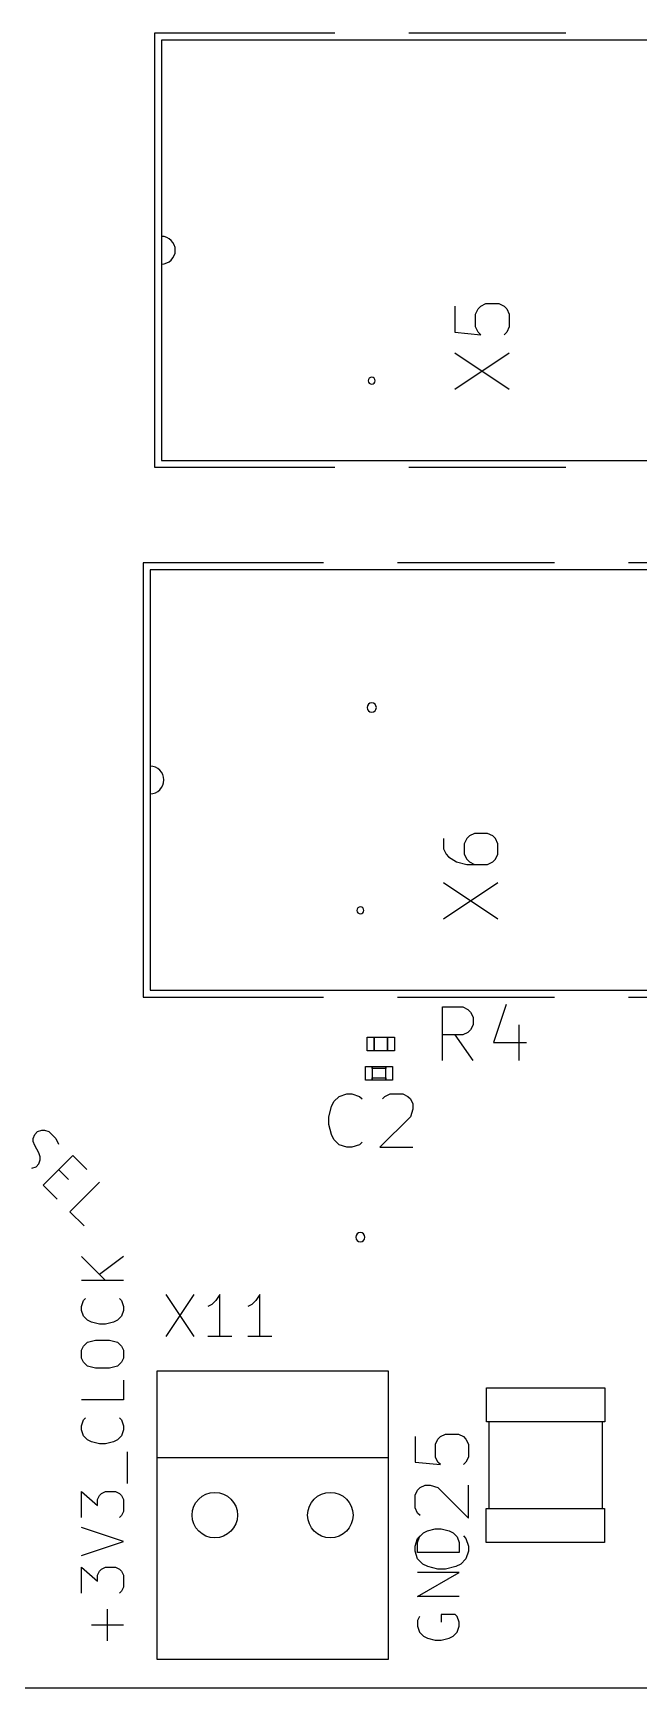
# Model space of a CAD drawing. Header units: millimetres. Extents: x 0 to 100, y 0 to 100.
# Drawn here: x 24.14 to 37.45, y 0 to 36.4 of the extents above; entities that cross this region are included whole.
import ezdxf

# ---------------------------------------------------------------- set-up
doc = ezdxf.new("R2010")
doc.units = ezdxf.units.MM
for name, color, linetype, true_color in [('Edge.Cuts', 254, 'CONTINUOUS', 0xd0d2cd), ('F.Fab', 9, 'CONTINUOUS', 0xafafaf), ('F.Silkscreen', 41, 'CONTINUOUS', 0xf2eda1)]:
    doc.layers.add(name, color=color, linetype=linetype, true_color=true_color)

msp = doc.modelspace()

# ---------------------------------------------------------------- linework, layer by layer
at = {"layer": 'Edge.Cuts', "linetype": 'CONTINUOUS'}
msp.add_line((0, 0), (100, 0), dxfattribs=at)
at = {"layer": 'Edge.Cuts'}
for centre in [(28.13, 3.8), (30.67, 3.8)]:
    msp.add_circle(centre, 0.5, dxfattribs=at)
at = {"layer": 'F.Fab', "linetype": 'CONTINUOUS'}
for p, q in [((26.9572, 36.2428), (26.9572, 31.9248)), ((41.2828, 36.2428), (26.9572, 36.2428)), ((26.9572, 31.9248), (26.9572, 31.3152)), ((26.9572, 31.3152), (26.9572, 26.9972)), ((33.406245, 30.38781), (33.406245, 29.817156)), ((33.862768, 30.216614), (33.919833, 30.330744)), ((33.862768, 29.931287), (33.862768, 30.216614)), ((33.919833, 30.330744), (33.976898, 30.38781)), ((33.976898, 30.38781), (34.091029, 30.444875)), ((34.091029, 30.444875), (34.376356, 30.444875)), ((34.376356, 30.444875), (34.490486, 30.38781)), ((34.490486, 30.38781), (34.547552, 30.330744)), ((34.547552, 30.330744), (34.604617, 30.216614)), ((34.604617, 30.216614), (34.604617, 29.931287)), ((33.919833, 29.817156), (33.862768, 29.931287)), ((34.604617, 29.931287), (34.547552, 29.817156)), ((33.406245, 29.817156), (33.976898, 29.760091)), ((33.976898, 29.760091), (33.919833, 29.817156)), ((34.547552, 29.817156), (34.490486, 29.760091)), ((33.406245, 28.561719), (34.604617, 29.360633)), ((33.406245, 29.360633), (34.604617, 28.561719)), ((26.9572, 26.9972), (41.2828, 26.9972)), ((26.7072, 24.5928), (26.7072, 20.2748)), ((41.0328, 24.5928), (26.7072, 24.5928)), ((26.7072, 20.2748), (26.7072, 19.6652)), ((26.7072, 19.6652), (26.7072, 15.3472)), ((33.156245, 18.680744), (33.156245, 18.452483)), ((33.669833, 18.680744), (33.612768, 18.566614)), ((33.612768, 18.566614), (33.612768, 18.338352)), ((33.726898, 18.73781), (33.669833, 18.680744)), ((33.841029, 18.794875), (33.726898, 18.73781)), ((34.126356, 18.794875), (33.841029, 18.794875)), ((34.240486, 18.73781), (34.126356, 18.794875)), ((34.297552, 18.680744), (34.240486, 18.73781)), ((34.354617, 18.566614), (34.297552, 18.680744)), ((34.354617, 18.338352), (34.354617, 18.566614)), ((33.156245, 18.452483), (33.21331, 18.338352)), ((33.21331, 18.338352), (33.270376, 18.281287)), ((33.270376, 18.281287), (33.441572, 18.167156)), ((33.612768, 18.338352), (33.669833, 18.224222)), ((33.669833, 18.224222), (33.726898, 18.167156)), ((34.240486, 18.167156), (34.297552, 18.224222)), ((34.297552, 18.224222), (34.354617, 18.338352)), ((33.441572, 18.167156), (33.669833, 18.110091)), ((33.669833, 18.110091), (34.126356, 18.110091)), ((33.726898, 18.167156), (33.841029, 18.110091)), ((34.126356, 18.110091), (34.240486, 18.167156)), ((33.156245, 16.911719), (34.354617, 17.710633)), ((33.156245, 17.710633), (34.354617, 16.911719)), ((26.7072, 15.3472), (41.0328, 15.3472)), ((31.48, 14.01), (31.48, 14.31)), ((31.48, 14.31), (31.63, 14.31)), ((31.63, 14.31), (31.63, 14.01)), ((31.93, 14.01), (31.93, 14.31)), ((31.93, 14.31), (32.08, 14.31)), ((32.08, 14.31), (32.08, 14.01)), ((31.63, 14.01), (31.48, 14.01)), ((32.08, 14.01), (31.93, 14.01)), ((31.44, 13.37), (31.44, 13.67)), ((31.44, 13.67), (31.59, 13.67)), ((31.59, 13.67), (31.59, 13.37)), ((31.59, 13.62), (31.59, 13.67)), ((31.59, 13.67), (31.89, 13.67)), ((31.89, 13.62), (31.59, 13.62)), ((31.89, 13.67), (31.89, 13.62)), ((31.89, 13.37), (31.89, 13.67)), ((31.89, 13.67), (32.04, 13.67)), ((32.04, 13.67), (32.04, 13.37)), ((31.59, 13.37), (31.44, 13.37)), ((31.59, 13.37), (31.59, 13.42)), ((31.59, 13.42), (31.89, 13.42)), ((31.89, 13.37), (31.59, 13.37)), ((31.89, 13.42), (31.89, 13.37)), ((32.04, 13.37), (31.89, 13.37)), ((24.139747, 12.080791), (24.170725, 12.173725)), ((24.139747, 12.018835), (24.139747, 12.080791)), ((24.170725, 11.925901), (24.139747, 12.018835)), ((24.170725, 12.173725), (24.232681, 12.235681)), ((24.232681, 12.235681), (24.325615, 12.266659)), ((24.325615, 12.266659), (24.387571, 12.266659)), ((24.387571, 12.266659), (24.480505, 12.235681)), ((24.480505, 12.235681), (24.635395, 12.080791)), ((24.635395, 12.080791), (24.697351, 11.956879)), ((24.263659, 11.77101), (24.170725, 11.925901)), ((24.294637, 11.678076), (24.263659, 11.77101)), ((24.294637, 11.61612), (24.294637, 11.678076)), ((24.356593, 11.058517), (25.007131, 11.709055)), ((25.007131, 11.709055), (25.316911, 11.399275)), ((24.108769, 11.430252), (24.201703, 11.46123)), ((24.201703, 11.46123), (24.263659, 11.523186)), ((24.263659, 11.523186), (24.294637, 11.61612)), ((24.697351, 11.399275), (24.914197, 11.182429)), ((24.666373, 10.748736), (24.356593, 11.058517)), ((24.945175, 10.469934), (25.595713, 11.120473)), ((25.254955, 10.160154), (24.945175, 10.469934)), ((25.203249, 9.486915), (25.728963, 8.961201)), ((26.123249, 9.486915), (25.597535, 9.09263)), ((26.123249, 8.961201), (25.203249, 8.961201)), ((25.203249, 8.391677), (25.247059, 8.523106)), ((25.203249, 8.304058), (25.203249, 8.391677)), ((25.247059, 8.523106), (25.290868, 8.566915)), ((26.03563, 8.566915), (26.07944, 8.523106)), ((26.07944, 8.523106), (26.123249, 8.391677)), ((26.123249, 8.391677), (26.123249, 8.304058)), ((25.247059, 8.17263), (25.203249, 8.304058)), ((25.334678, 8.085011), (25.247059, 8.17263)), ((25.422297, 8.041201), (25.334678, 8.085011)), ((25.597535, 7.997392), (25.422297, 8.041201)), ((25.904201, 8.041201), (25.728963, 7.997392)), ((25.99182, 8.085011), (25.904201, 8.041201)), ((26.07944, 8.17263), (25.99182, 8.085011)), ((26.123249, 8.304058), (26.07944, 8.17263)), ((25.334678, 7.603105), (25.509916, 7.646915)), ((25.509916, 7.646915), (25.816582, 7.646915)), ((25.728963, 7.997392), (25.597535, 7.997392)), ((25.816582, 7.646915), (25.99182, 7.603105)), ((25.203249, 7.427867), (25.247059, 7.515486)), ((25.203249, 7.252629), (25.203249, 7.427867)), ((25.247059, 7.515486), (25.334678, 7.603105)), ((25.99182, 7.603105), (26.07944, 7.515486)), ((26.07944, 7.515486), (26.123249, 7.427867)), ((26.123249, 7.427867), (26.123249, 7.252629)), ((25.247059, 7.16501), (25.203249, 7.252629)), ((25.334678, 7.077391), (25.247059, 7.16501)), ((25.509916, 7.033582), (25.334678, 7.077391)), ((25.816582, 7.033582), (25.509916, 7.033582)), ((25.99182, 7.077391), (25.816582, 7.033582)), ((26.07944, 7.16501), (25.99182, 7.077391)), ((26.123249, 7.252629), (26.07944, 7.16501)), ((26.123249, 6.770724), (26.123249, 6.332629)), ((34.1046, 5.8517), (34.1046, 6.6018)), ((34.1046, 6.6018), (36.7045, 6.6018)), ((36.7045, 6.6018), (36.7045, 5.8517)), ((26.123249, 6.332629), (25.203249, 6.332629)), ((25.203249, 5.763105), (25.247059, 5.894534)), ((25.247059, 5.894534), (25.290868, 5.938343)), ((26.03563, 5.938343), (26.07944, 5.894534)), ((26.07944, 5.894534), (26.123249, 5.763105)), ((36.7045, 5.8517), (34.1046, 5.8517)), ((34.1554, 5.8652), (34.1554, 3.9348)), ((36.6446, 5.8652), (36.6446, 3.9348)), ((25.203249, 5.675486), (25.203249, 5.763105)), ((25.247059, 5.544058), (25.203249, 5.675486)), ((25.334678, 5.456439), (25.247059, 5.544058)), ((26.07944, 5.544058), (25.99182, 5.456439)), ((26.123249, 5.675486), (26.07944, 5.544058)), ((26.123249, 5.763105), (26.123249, 5.675486)), ((25.422297, 5.412629), (25.334678, 5.456439)), ((25.597535, 5.36882), (25.422297, 5.412629)), ((25.728963, 5.36882), (25.597535, 5.36882)), ((25.904201, 5.412629), (25.728963, 5.36882)), ((25.99182, 5.456439), (25.904201, 5.412629)), ((26.210868, 4.49263), (26.210868, 5.193582)), ((25.203249, 3.747868), (25.203249, 4.317392)), ((25.203249, 4.317392), (25.553725, 4.010725)), ((25.553725, 4.142154), (25.597535, 4.229773)), ((25.553725, 4.010725), (25.553725, 4.142154)), ((25.597535, 4.229773), (25.641344, 4.273582)), ((25.641344, 4.273582), (25.728963, 4.317392)), ((25.728963, 4.317392), (25.948011, 4.317392)), ((25.948011, 4.317392), (26.03563, 4.273582)), ((26.03563, 4.273582), (26.07944, 4.229773)), ((26.07944, 4.229773), (26.123249, 4.142154)), ((26.123249, 4.142154), (26.123249, 3.879297)), ((26.07944, 3.791678), (26.03563, 3.747868)), ((26.123249, 3.879297), (26.07944, 3.791678)), ((34.0955, 3.1982), (34.0955, 3.9483)), ((34.0955, 3.9483), (36.6954, 3.9483)), ((36.6954, 3.9483), (36.6954, 3.1982)), ((26.123249, 3.222154), (25.203249, 3.528821)), ((32.583249, 3.194536), (32.627059, 3.325964)), ((32.627059, 3.325964), (32.714678, 3.413583)), ((32.714678, 3.413583), (32.802297, 3.457393)), ((32.802297, 3.457393), (32.977535, 3.501202)), ((32.977535, 3.501202), (33.108963, 3.501202)), ((33.108963, 3.501202), (33.284201, 3.457393)), ((33.284201, 3.457393), (33.37182, 3.413583)), ((33.37182, 3.413583), (33.45944, 3.325964)), ((33.45944, 3.325964), (33.503249, 3.194536)), ((25.203249, 2.915488), (26.123249, 3.222154)), ((32.583249, 2.975488), (32.583249, 3.194536)), ((33.503249, 2.975488), (32.583249, 2.975488)), ((33.503249, 3.194536), (33.503249, 2.975488)), ((36.6954, 3.1982), (34.0955, 3.1982)), ((25.203249, 2.083107), (25.203249, 2.652631)), ((25.203249, 2.652631), (25.553725, 2.345964)), ((25.553725, 2.477393), (25.597535, 2.565012)), ((25.597535, 2.565012), (25.641344, 2.608821)), ((25.641344, 2.608821), (25.728963, 2.652631)), ((25.728963, 2.652631), (25.948011, 2.652631)), ((25.948011, 2.652631), (26.03563, 2.608821)), ((26.03563, 2.608821), (26.07944, 2.565012)), ((26.07944, 2.565012), (26.123249, 2.477393)), ((25.553725, 2.345964), (25.553725, 2.477393)), ((26.123249, 2.214536), (26.07944, 2.126917)), ((26.123249, 2.477393), (26.123249, 2.214536)), ((32.583249, 2.011678), (33.503249, 2.537392)), ((33.503249, 2.537392), (32.583249, 2.537392)), ((26.07944, 2.126917), (26.03563, 2.083107)), ((33.503249, 2.011678), (32.583249, 2.011678)), ((25.772773, 1.031678), (25.772773, 1.732631)), ((32.627059, 1.573583), (32.583249, 1.485964)), ((32.583249, 1.485964), (32.583249, 1.354535)), ((33.41563, 1.617392), (33.108963, 1.617392)), ((33.108963, 1.617392), (33.108963, 1.442154)), ((33.45944, 1.573583), (33.41563, 1.617392)), ((33.503249, 1.442154), (33.45944, 1.573583)), ((26.123249, 1.382154), (25.422297, 1.382154)), ((32.583249, 1.354535), (32.627059, 1.223107)), ((32.627059, 1.223107), (32.714678, 1.135488)), ((32.714678, 1.135488), (32.802297, 1.091678)), ((33.284201, 1.091678), (33.37182, 1.135488)), ((33.37182, 1.135488), (33.45944, 1.223107)), ((33.45944, 1.223107), (33.503249, 1.354535)), ((33.503249, 1.354535), (33.503249, 1.442154)), ((32.802297, 1.091678), (32.977535, 1.047869)), ((32.977535, 1.047869), (33.108963, 1.047869)), ((33.108963, 1.047869), (33.284201, 1.091678))]:
    msp.add_line(p, q, dxfattribs=at)
at = {"layer": 'F.Fab'}
for centre in [(28.13, 3.8), (30.67, 3.8)]:
    msp.add_circle(centre, 0.5, dxfattribs=at)
for centre, radius, start, end in [((26.9572, 31.62), 0.3048, -90, 90), ((31.58, 28.7498), 0.0762, -270, -90), ((31.58, 28.7498), 0.0762, -90, 90), ((26.7072, 19.97), 0.3048, -90, 90), ((31.33, 17.0998), 0.0762, -270, -90), ((31.33, 17.0998), 0.0762, -90, 90)]:
    msp.add_arc(centre, radius, start, end, dxfattribs=at)
at = {"layer": 'F.Silkscreen', "linetype": 'CONTINUOUS'}
for p, q in [((26.8048, 36.3952), (26.8048, 26.8448)), ((30.7672, 36.3952), (26.8048, 36.3952)), ((35.8472, 36.3952), (32.3928, 36.3952)), ((26.8048, 26.8448), (30.7672, 26.8448)), ((32.3928, 26.8448), (35.8472, 26.8448)), ((26.5548, 24.7452), (26.5548, 15.1948)), ((30.5172, 24.7452), (26.5548, 24.7452)), ((35.5972, 24.7452), (32.1428, 24.7452)), ((41.1852, 24.7452), (37.2228, 24.7452)), ((26.5548, 15.1948), (30.5172, 15.1948)), ((32.1428, 15.1948), (35.5972, 15.1948)), ((33.135908, 13.800926), (33.135908, 14.977454)), ((33.135908, 14.977454), (33.584109, 14.977454)), ((33.584109, 14.977454), (33.69616, 14.921429)), ((34.536537, 15.03348), (34.256411, 14.193102)), ((37.2228, 15.1948), (41.1852, 15.1948)), ((33.69616, 14.921429), (33.752185, 14.865404)), ((33.752185, 14.865404), (33.80821, 14.753354)), ((33.80821, 14.585278), (33.752185, 14.473228)), ((33.80821, 14.753354), (33.80821, 14.585278)), ((34.816663, 14.585278), (34.816663, 13.800926)), ((31.63, 14.01), (31.63, 14.31)), ((31.63, 14.31), (31.93, 14.31)), ((31.93, 14.31), (31.93, 14.01)), ((33.584109, 14.361178), (33.135908, 14.361178)), ((33.80821, 13.800926), (33.416034, 14.361178)), ((33.69616, 14.417203), (33.584109, 14.361178)), ((33.752185, 14.473228), (33.69616, 14.417203)), ((31.93, 14.01), (31.63, 14.01)), ((34.256411, 14.193102), (34.984738, 14.193102)), ((30.638091, 12.562547), (30.694116, 12.786648)), ((30.694116, 12.786648), (30.750141, 12.898698)), ((30.750141, 12.898698), (30.862192, 13.010748)), ((30.862192, 13.010748), (31.030267, 13.066773)), ((31.030267, 13.066773), (31.142317, 13.066773)), ((31.142317, 13.066773), (31.310393, 13.010748)), ((31.310393, 13.010748), (31.366418, 12.954723)), ((31.814619, 12.954723), (31.870644, 13.010748)), ((31.870644, 13.010748), (31.982695, 13.066773)), ((31.982695, 13.066773), (32.26282, 13.066773)), ((32.26282, 13.066773), (32.374871, 13.010748)), ((32.374871, 13.010748), (32.430896, 12.954723)), ((32.430896, 12.954723), (32.486921, 12.842673)), ((32.486921, 12.842673), (32.486921, 12.730623)), ((30.638091, 12.394472), (30.638091, 12.562547)), ((30.694116, 12.170371), (30.638091, 12.394472)), ((32.430896, 12.562547), (31.758594, 11.890245)), ((32.486921, 12.730623), (32.430896, 12.562547)), ((30.750141, 12.058321), (30.694116, 12.170371)), ((30.862192, 11.946271), (30.750141, 12.058321)), ((31.030267, 11.890245), (30.862192, 11.946271)), ((31.142317, 11.890245), (31.030267, 11.890245)), ((31.310393, 11.946271), (31.142317, 11.890245)), ((31.366418, 12.002296), (31.310393, 11.946271)), ((31.758594, 11.890245), (32.486921, 11.890245)), ((27.052237, 8.652463), (27.66861, 7.727903)), ((27.66861, 8.652463), (27.052237, 7.727903)), ((28.06485, 8.43233), (27.976796, 8.388303)), ((28.152903, 8.520383), (28.06485, 8.43233)), ((28.240956, 8.652463), (28.152903, 8.520383)), ((28.240956, 7.727903), (28.240956, 8.652463)), ((28.945383, 8.43233), (28.857329, 8.388303)), ((29.033436, 8.520383), (28.945383, 8.43233)), ((29.121489, 8.652463), (29.033436, 8.520383)), ((29.121489, 7.727903), (29.121489, 8.652463)), ((28.505116, 7.727903), (27.976796, 7.727903)), ((29.385649, 7.727903), (28.857329, 7.727903)), ((26.86, 6.975), (31.94, 6.975)), ((26.86, 5.07), (26.86, 6.975)), ((31.94, 6.975), (31.94, 5.07)), ((32.531669, 5.526276), (32.531669, 4.966024)), ((32.97987, 5.3582), (33.035895, 5.470251)), ((33.035895, 5.470251), (33.09192, 5.526276)), ((33.09192, 5.526276), (33.20397, 5.582301)), ((33.20397, 5.582301), (33.484096, 5.582301)), ((33.484096, 5.582301), (33.596146, 5.526276)), ((33.596146, 5.526276), (33.652172, 5.470251)), ((33.652172, 5.470251), (33.708197, 5.3582)), ((32.97987, 5.078075), (32.97987, 5.3582)), ((33.708197, 5.3582), (33.708197, 5.078075)), ((26.86, 5.07), (31.94, 5.07)), ((26.86, 0.625), (26.86, 5.07)), ((31.94, 5.07), (31.94, 0.625)), ((32.531669, 4.966024), (33.09192, 4.909999)), ((33.035895, 4.966024), (32.97987, 5.078075)), ((33.09192, 4.909999), (33.035895, 4.966024)), ((33.652172, 4.966024), (33.596146, 4.909999)), ((33.708197, 5.078075), (33.652172, 4.966024)), ((32.587694, 4.349748), (32.643719, 4.405773)), ((32.643719, 4.405773), (32.755769, 4.461798)), ((32.755769, 4.461798), (32.86782, 4.461798)), ((32.86782, 4.461798), (33.035895, 4.405773)), ((33.035895, 4.405773), (33.708197, 3.733471)), ((33.708197, 3.733471), (33.708197, 4.461798)), ((32.531669, 4.237697), (32.587694, 4.349748)), ((32.531669, 3.957572), (32.531669, 4.237697)), ((32.587694, 3.845521), (32.531669, 3.957572)), ((32.643719, 3.789496), (32.587694, 3.845521)), ((32.531669, 3.117194), (32.587694, 3.28527)), ((32.587694, 3.28527), (32.643719, 3.341295)), ((33.596146, 3.341295), (33.652172, 3.28527)), ((33.652172, 3.28527), (33.708197, 3.117194)), ((32.531669, 3.005144), (32.531669, 3.117194)), ((32.587694, 2.837069), (32.531669, 3.005144)), ((33.708197, 3.005144), (33.652172, 2.837069)), ((33.708197, 3.117194), (33.708197, 3.005144)), ((32.699744, 2.725018), (32.587694, 2.837069)), ((32.811794, 2.668993), (32.699744, 2.725018)), ((33.035895, 2.612968), (32.811794, 2.668993)), ((33.20397, 2.612968), (33.035895, 2.612968)), ((33.428071, 2.668993), (33.20397, 2.612968)), ((33.540121, 2.725018), (33.428071, 2.668993)), ((33.652172, 2.837069), (33.540121, 2.725018)), ((31.94, 0.625), (26.86, 0.625))]:
    msp.add_line(p, q, dxfattribs=at)
at = {"layer": 'F.Silkscreen'}
for centre in [(28.13, 3.8), (30.67, 3.8)]:
    msp.add_circle(centre, 0.5, dxfattribs=at)
for centre, start, end in [((31.58, 21.5616), -270, -90), ((31.58, 21.5616), -90, 90), ((31.33, 9.9116), -270, -90), ((31.33, 9.9116), -90, 90)]:
    msp.add_arc(centre, 0.1016, start, end, dxfattribs=at)

doc.saveas('drawing.dxf')
